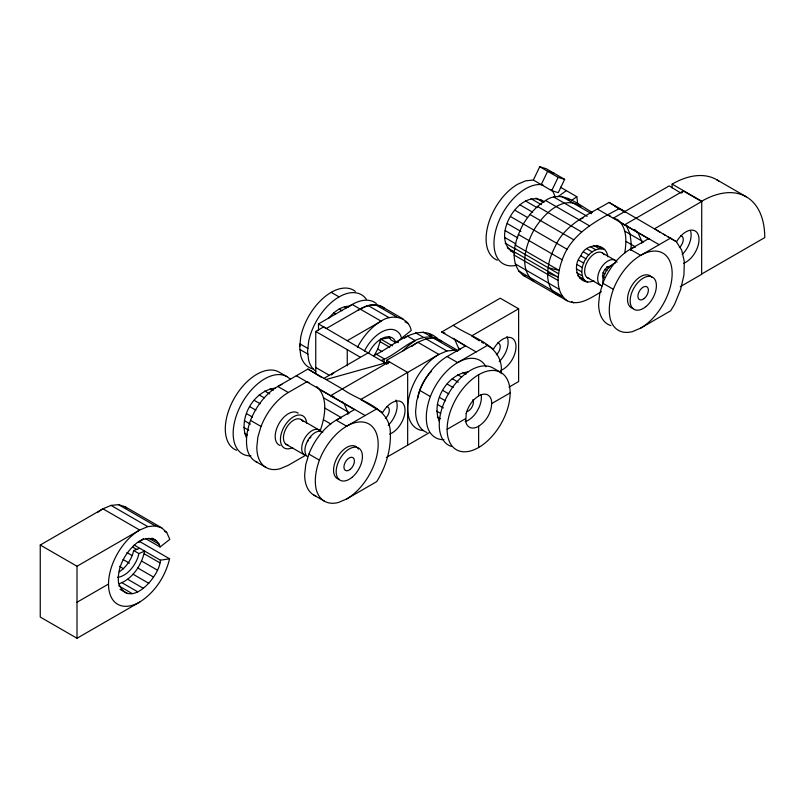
<?xml version="1.0" encoding="UTF-8"?>
<svg xmlns="http://www.w3.org/2000/svg" width="805" height="805" viewBox="0 0 805 805"><rect width="100%" height="100%" fill="white"/><g stroke="black" fill="none" stroke-linecap="round" stroke-linejoin="round"><path stroke-width="1.21" d="M315.751 373.59L315.761 331.459L323.65 326.911L386.732 363.8M318.498 330.211L318.498 323.932L352.208 304.481L381.097 321.145C391.522 313.739 408.427 316.546 411.224 330.442L395.959 342.719L390.707 339.69L389.197 336.752M347.247 365.802L347.257 349.652L315.761 331.459M501.163 373.711C504.634 344.631 471.78 338.15 453.255 325.321M592.581 212.54C578.523 204.933 562.101 189.064 545.589 200.485C536.261 206.271 528.976 214.673 523.31 224.001C515.23 238.934 507.583 262.712 523.31 275.451L567.233 300.808C579.318 306.675 591.323 297.387 601.415 291.732M640.649 328.128A44.557 25.72 -60 0 0 667.929 257.801A44.557 25.72 -60 0 0 613.36 289.307C610.009 298.695 608.006 308.838 610.22 318.73A44.557 25.72 -60 0 0 632.499 331.59L640.649 328.128L670.656 310.8L674.56 304.33L680.607 289.609L683.938 275.028L684.32 261.595L681.724 250.204L676.331 241.651L609.113 202.397C590.115 213.657 567.606 222.663 556.728 243.291C552.824 250.989 549.02 259.059 548.205 267.753C546.233 278.53 548.819 293.362 561.085 296.089M567.233 300.808C554.333 291.38 557.563 272.764 562.222 259.784C571.168 233.651 596.746 220.379 619.619 208.465L623.845 211.242M246.491 437.88C237.807 418.298 253.877 390.455 275.179 388.181M439.439 421.609C430.756 402.027 446.835 374.184 468.138 371.91M514.828 253.344C487.971 240.232 519.748 185.2 544.532 201.894M320.149 430.947C324.978 417.04 328.732 397.912 316.798 386.591M624.73 253.112C626.511 242.023 627.337 227.966 617.999 219.926M630.647 250.305L631.301 244.468L630.124 234.215L626.532 226.084M593.929 280.865C578.121 286.882 571.298 266.515 580.838 255.859C585.285 243.04 606.366 241.943 607.745 256.745M584.913 280.955C575.404 269.353 589.733 244.7 604.615 249.55M139.335 548.406L133.67 550.54L132.614 554.414A22.278 12.86 -60 0 1 119.271 571.781M118.798 583.867C132.654 579.117 141.69 564.919 144.648 551.093L138.923 553.568L137.866 557.442A22.278 12.86 -60 0 1 117.49 577.286M139.315 541.322L169.583 558.791C165.397 576.209 154.963 592.41 139.698 602.07L77.008 638.264L40.25 617.043L40.25 545.025L102.949 508.83L111.02 505.399L118.536 504.655L124.996 506.647L161.755 527.869L166.705 532.457L169.825 539.35L160.084 546.967C157.528 535.567 142.727 537.056 135.944 543.747C124.815 553.176 116.987 567.777 118.506 582.629C128.237 611.498 159.813 577.125 160.396 560.189L134.143 545.035M373.943 356.062L377.746 349.078L380.795 339.157L389.982 337.758M281.921 384.388A44.557 25.72 -60 0 0 250.516 420.391C247.185 429.769 245.263 439.933 247.377 449.814A44.557 25.72 -60 0 0 257.55 462.382M308.959 382.516L306.806 381.832L288.311 392.508A44.557 25.72 -60 0 0 261.021 426.449L257.872 437.045L256.805 447.077A44.557 25.72 -60 0 0 280.15 468.741L288.311 465.27L305.618 455.278M341.31 417.664A44.557 25.72 -60 0 0 308.889 454.09L305.739 464.676L304.672 474.719A44.557 25.72 -60 0 0 315.922 496.081M346.673 498.969A44.557 25.72 -60 0 0 373.963 428.642A44.557 25.72 -60 0 0 319.394 460.148C316.043 469.536 314.031 479.679 316.244 489.571A44.557 25.72 -60 0 0 338.523 502.441L346.673 498.969L376.68 481.642C385.877 467.041 391.039 449.743 390.355 432.436C389.499 406.404 359.342 401.443 342.296 388.936M465.632 345.858L447.127 356.535A44.557 25.72 -60 0 0 419.848 390.475L416.698 401.071L415.622 411.103A44.557 25.72 -60 0 0 426.871 432.476M486.019 366.798A44.557 25.72 -60 0 0 458.81 361.948A44.557 25.72 -60 0 0 430.353 396.543C427.012 405.931 425.05 416.084 427.203 425.966A44.557 25.72 -60 0 0 443.958 439.651M635.286 246.823A44.557 25.72 -60 0 0 602.865 283.249L599.715 293.835L598.638 303.867A44.557 25.72 -60 0 0 610.965 325.612M331.449 374.979L333.894 372.705L331.972 373.812M533.353 180.048L539.753 166.736L546.273 168.748L564.647 179.364L558.257 192.677L551.727 190.654L533.353 180.048L525.756 180.803L517.605 184.275A44.557 25.72 -60 0 0 488.001 225.299A44.557 25.72 -60 0 0 497.349 260.206M516.196 265.318A44.557 25.72 -60 0 1 496.605 227.322A44.557 25.72 -60 0 1 541.232 184.597L547.621 171.284L554.152 173.296M551.727 190.654L558.127 177.352L564.647 179.364M387.919 363.87L389.288 361.807L330.704 395.627L334.005 396.714M681.895 193.029L683.254 190.956L701.638 201.572L654.656 228.69L660.231 232.363M328.581 318.337C333.884 312.119 340.938 306.071 349.581 306.212M138.802 542.53L143.411 538.646M557.805 196.833L566.317 190.614M571.148 200.817L576.823 196.682L560.411 187.203M373.711 355.83L376.348 354.301C395.195 345.194 419.787 319.152 439.912 340.857M403.154 318.961L382.144 306.836L375.694 304.843L368.167 305.588L360.097 309.019L326.367 328.49L318.498 323.932M347.368 340.616L381.097 321.145A44.104 25.458 -60 0 0 357.39 347.448M342.377 388.976L307.913 369.062L277.805 386.45L288.311 392.508M324.002 378.36L368.368 352.741M381.479 360.318C399.481 353.898 416.527 330.915 437.437 338.563M386.662 364.011L386.662 360.288L417.845 342.286L425.915 338.855L433.432 338.11L439.892 340.102L457.743 350.406M624.68 224.776L683.254 190.956M476.137 351.916L441.663 332.012L500.237 298.192L518.621 308.808L518.621 381.57L509.012 387.114M518.621 308.808L471.639 335.927L479.367 340.837M40.25 545.025L77.008 566.247L139.698 530.052L147.768 526.621L155.295 525.876L161.755 527.869M648.649 238.622L630.144 249.298L640.649 255.366L670.756 237.988M354.673 409.463L336.178 420.15L346.673 426.207L376.78 408.829M487.739 345.224L457.632 362.602L447.127 356.535M77.008 602.251L108.514 584.058A44.104 25.458 -60 0 1 139.698 530.052L102.949 508.83A44.104 25.458 -60 0 0 97.858 512.242M701.749 273.972L764.75 237.596A89.124 51.46 -60 0 0 701.739 201.21L672.125 184.124L672.125 187.887M680.285 286.661L701.638 274.334L701.739 201.21M386.309 457.502L429.166 432.758M447.127 429.296L465.592 418.64M491.684 403.577L510.139 392.921M579.006 219.775L583.092 218.044M457.663 351.232L454.433 350.235L446.916 350.98L438.846 354.411L360.68 399.532L382.355 412.492M326.045 379.537L385.826 362.834M160.396 560.189L169.583 558.791M610.794 266.103C605.36 266.294 601.375 273.298 603.187 278.238M514.798 248.473L548.205 267.753L559.083 270.379L515.16 245.022M541.232 184.597L543.405 185.271M510.622 250.919L512.805 251.593M523.31 275.451L525.494 276.125M608.017 215.156L610.16 215.851M617.566 219.584L613.269 218.195L669.217 185.885L680.708 192.959M624.75 224.826L626.904 225.521M441.663 332.012L444.883 333.059M547.672 272.774L558.338 277.272L507.291 247.829M579.66 277.926L581.381 278.671M716.692 179.706L746.295 196.802M663.451 234.215L665.594 235.463M667.748 236.7L676.331 241.651M539.753 166.736L558.127 177.352M597.511 209.099L659.154 244.68M649.414 239.296L621.289 223.055M624.871 231.186L641.605 240.856L637.942 232.685L634.642 229.536M643.618 242.023L641.525 240.816L641.867 243.14M561.347 196.259L591.494 213.677M553.749 197.014L587.167 216.314M626.048 241.44L635.477 246.883M545.589 200.485L589.512 225.843M535.979 198.131L543.335 202.377M530.918 198.634L541.413 204.691M537.438 206.432L581.361 231.79M525.474 200.948L537.026 207.61M596.777 245.404L602.029 248.433M593.708 245.434L598.95 248.473M520.04 204.913L532.638 212.178M602.573 253.072L615.573 260.579M590.337 246.612L595.589 249.651M529.841 214.452L573.754 239.81M586.926 248.856L592.178 251.885M514.979 210.256L527.577 217.531M583.675 252.005L588.928 255.044M606.849 266.566L608.942 267.773M604.937 269.434L607.03 270.651M580.838 255.859L586.09 258.888M510.622 216.626L567.233 249.359M602.905 272.694L604.988 273.901M578.584 260.136L583.836 263.175M602.331 276.055L604.424 277.262M507.291 223.569L520.936 231.448M577.074 264.563L582.327 267.592M518.309 234.426L562.222 259.784M602.865 283.249L613.36 289.307M576.41 268.83L581.663 271.859M587.197 277.574L600.208 285.081M505.188 230.633L517.786 237.908M576.642 272.643L581.894 275.672M577.749 275.743L583.001 278.782M582.246 279.043L587.489 282.072M504.473 237.324L516.025 243.996M505.188 243.191L515.693 249.248M514.083 255.054L558.006 280.412M515.16 263.849L559.083 289.206M518.309 270.812L562.222 296.16M571.661 301.613L573.754 302.821M481.511 342.075L483.654 343.312M485.807 344.55L493.314 348.887M453.255 338.321L465.35 345.929M454.926 339.911L458.508 348.052L460.601 349.259M500.911 372.524A44.557 25.72 -60 0 0 448.204 419.264A44.557 25.72 -60 0 0 486.794 441.543A44.557 25.72 -60 0 0 500.911 372.524L493.042 367.976A44.557 25.72 -60 0 0 447.077 396.251A44.557 25.72 -60 0 0 451.585 446.493M423.098 332.022L430.977 336.571M433.432 338.11L454.433 350.235M375.694 304.843L396.694 316.969M404.955 321.738L408.105 323.56M415.581 332.767L423.45 337.315M368.167 305.588L389.167 317.713M425.915 338.855L446.916 350.98M331.207 292.356L339.076 296.894M463.066 372.413L466.095 374.164M344.52 306.715L346.532 307.882M457.632 374.728L461.668 377.062M396.281 341.401L398.384 342.608M339.076 309.029L342.105 310.77M452.199 378.692L458.256 382.194M380.795 339.157L392.347 345.828M333.642 312.994L335.665 314.161M380.332 341.823L389.781 347.287M447.127 384.035L453.185 387.537M377.746 349.078L381.942 351.503M442.78 390.405L448.838 393.907M376.348 354.301L384.126 358.789L384.136 362.512M386.662 360.288L407.662 372.413L407.662 445.175M439.439 397.358L445.497 400.85M419.848 390.475L430.353 396.543M437.346 404.412L443.404 407.914M436.632 411.103L440.667 413.438M437.346 416.97L440.375 418.721M307.892 348.454L300.024 343.916L300.024 346.17M300.024 349.561L307.892 354.109M320.994 377.072L307.913 369.062M296.31 375.764L365.178 415.531M354.401 409.534L320.088 389.721M286.952 376.66L279.083 372.111A44.557 25.72 -60 0 0 233.571 399.532A44.557 25.72 -60 0 0 236.549 450.257M349.642 412.864L347.559 411.657L347.82 413.941M270.118 388.684L273.147 390.435M264.674 390.999L269.725 393.907M259.24 394.963L264.292 397.871M301.362 419.737L319.615 430.283M254.179 400.306L260.236 403.808M249.822 406.676L255.889 410.168M246.491 413.619L252.549 417.121M250.516 420.391L261.021 426.449M308.889 454.09L319.394 460.148M285.996 444.239L304.25 454.785M244.388 420.683L250.446 424.185M243.674 427.375L248.725 430.293M244.388 433.241L247.417 434.982M255.527 461.416L266.032 467.474M313.9 495.115L324.395 501.173M118.536 504.655L155.295 525.876M164.542 531.209L166.705 532.457M111.02 505.399L147.768 526.621M151.984 538.122L156.18 540.547M148.704 538.213L159.209 544.271M145.383 538.475L160.084 546.967M132.634 547.098L136.83 549.523M144.186 553.77L159.933 562.856M133.67 550.54L138.923 553.568M126.888 552.532L132.141 555.561M141.589 561.025L157.347 570.111M123.095 559.515L129.394 563.148M137.796 567.998L153.554 577.094M119.412 566.348L123.608 568.773M133.056 574.227L148.814 583.323M127.703 579.278L143.451 588.375M122.088 582.8L137.836 591.896M118.697 585.788L132.352 593.667M120.015 589.31L127.361 593.557M548.205 267.753L558.71 273.821M315.751 367.472L329.205 375.241M323.67 397.861L347.629 411.707L347.891 413.981M324.848 408.105L341.511 417.745M323.529 419.777L330.825 423.994M347.257 349.652L360.459 357.309M609.113 202.397L613.762 205.456M580.928 206.694C563.168 193.683 542.49 215.257 533.876 230.099C525.776 245.032 518.128 268.81 533.876 281.549M567.867 198.282L569.538 199.821M551.093 189.708L552.763 191.258L555.46 197.215M540.326 199.469L542.832 201.793M439.892 340.102L441.543 341.632M429.558 334.015L432.033 336.309M124.996 506.647L126.647 508.176M342.296 401.937L344.047 403.567L347.629 411.707M599.363 246.511L601.275 248.695M395.959 342.719L394.45 339.78A22.278 12.86 -60 0 0 368.509 353.496M401.484 338.06L400.608 335.363A30.449 17.579 -60 0 0 364.424 351.061M576.823 196.682L577.759 204.379M458.508 348.052L458.77 350.326M478.633 374.728L478.633 396.04M478.633 426.167L478.633 447.489M77.008 566.247L77.008 638.264M307.56 441.693A7.426 4.287 -60 0 1 308.466 439.983M309.603 438.443A7.426 4.287 -60 0 1 310.901 437.185M306.262 455.65A14.48 8.362 -60 0 1 305.165 437.568A14.48 8.362 -60 0 1 321.115 431.983M288.009 445.115A14.48 8.362 -60 0 1 286.912 427.022A14.48 8.362 -60 0 1 302.851 421.448M250.999 455.912A44.557 25.72 -60 0 1 240.675 405.539A44.557 25.72 -60 0 1 290.494 379.487M292.728 447.53A18.565 10.717 -60 0 1 280.432 439.198A18.565 10.717 -60 0 1 293.241 416.95A18.565 10.717 -60 0 1 306.655 423.339M280.12 445.467A18.565 10.717 -60 0 1 278.802 423.923A18.565 10.717 -60 0 1 298.162 413.186M403.033 350.829A44.104 25.458 -60 0 1 415.38 340.746L407.511 336.198A44.054 23.808 -58.7 0 0 404.502 338.16M423.249 430.605A44.104 25.458 -60 0 1 408.729 398.485A44.104 25.458 -60 0 1 438.846 354.411L417.845 342.286A44.104 25.458 -60 0 0 411.747 346.492M417.644 398.364A30.449 17.579 -60 0 1 431.46 371.326M307.49 456.646A14.48 8.362 -60 0 1 308.406 439.429A14.48 8.362 -60 0 1 322.855 432.144M357.249 447.5A18.565 10.717 -60 0 1 358.436 449.069M339.408 479.408A18.565 10.717 -60 0 1 336.792 458.327A18.565 10.717 -60 0 1 356.524 446.886M395.929 400.065A18.565 10.717 -60 0 1 388.252 425.261M382.627 412.532A18.565 10.717 -60 0 1 404.432 406.102A18.565 10.717 -60 0 1 389.63 434.137M386.662 406.575A7.426 4.287 -60 0 1 389.238 411.134A7.426 4.287 -60 0 1 385.394 418.419M347.639 307.5A44.557 25.72 -60 0 1 376.338 303.535M355.337 291.41A44.557 25.72 -60 0 0 324.385 297.156A44.557 25.72 -60 0 0 300.768 336.882L299.702 346.925L300.768 355.719A44.557 25.72 -60 0 0 313.135 368.962M366.366 299.339A44.557 25.72 -60 0 0 334.971 299.581A44.557 25.72 -60 0 0 308.647 341.431L307.57 351.473L308.647 360.268A44.557 25.72 -60 0 0 315.852 371.276M358.255 310.136A44.557 25.72 -60 0 1 384.216 308.084M589.21 278.439A14.48 8.362 -60 0 1 588.113 260.357A14.48 8.362 -60 0 1 604.062 254.772M602.221 285.946A14.48 8.362 -60 0 1 601.124 267.864A14.48 8.362 -60 0 1 617.063 262.279M603.026 283.944A14.48 8.362 -60 0 1 615.483 262.933M633.374 308.567A18.565 10.717 -60 0 1 631.553 286.067A18.565 10.717 -60 0 1 651.859 277.383M690.69 231.256A18.565 10.717 -60 0 1 682.227 254.42M676.603 241.691A18.565 10.717 -60 0 1 698.398 235.261A18.565 10.717 -60 0 1 683.606 263.295M680.628 235.734A7.426 4.287 -60 0 1 683.214 240.282A7.426 4.287 -60 0 1 679.37 247.568M672.125 184.114A89.114 51.45 -60 0 1 718.744 181.014M358.064 310.267A44.104 25.458 -60 0 1 360.097 309.019M497.621 342.97A7.426 4.287 -60 0 1 500.197 347.519A7.426 4.287 -60 0 1 496.353 354.804M481.128 394.692A18.565 10.717 -60 0 1 479.186 407.199L476.932 411.476A18.565 10.717 -60 0 1 465.159 421.629M472.867 399.652A7.426 4.287 -60 0 1 472.122 406.767A7.426 4.287 -60 0 1 466.487 411.778M493.586 348.917A18.565 10.717 -60 0 1 515.391 342.497A18.565 10.717 -60 0 1 500.589 370.531M506.888 336.46A18.565 10.717 -60 0 1 499.211 361.656M139.698 602.07A44.104 25.458 -60 0 1 108.514 584.058M466.196 413.448L465.763 421.528A18.565 10.717 -60 0 0 477.808 426.71C486.633 421.538 492.65 411.003 491.503 400.689A18.565 10.717 -60 0 0 479.468 395.497C472.746 399.26 468.248 406.143 466.196 413.448M624.086 211.403L614.688 206.06L625.193 212.128L624.086 211.403M351.896 477.466A18.565 10.717 -60 0 0 359.151 448.395A18.565 10.717 -60 0 0 336.862 466.447A18.565 10.717 -60 0 0 351.896 477.466M350.215 469.375A7.426 4.287 -60 0 0 353.123 457.753A7.426 4.287 -60 0 0 344.198 464.968A7.426 4.287 -60 0 0 350.215 469.375M645.862 306.625A18.565 10.717 -60 0 0 653.127 277.554A18.565 10.717 -60 0 0 630.838 295.606A18.565 10.717 -60 0 0 645.862 306.625M644.181 298.534A7.426 4.287 -60 0 0 647.089 286.912A7.426 4.287 -60 0 0 638.174 294.127A7.426 4.287 -60 0 0 644.181 298.534"/></g></svg>
